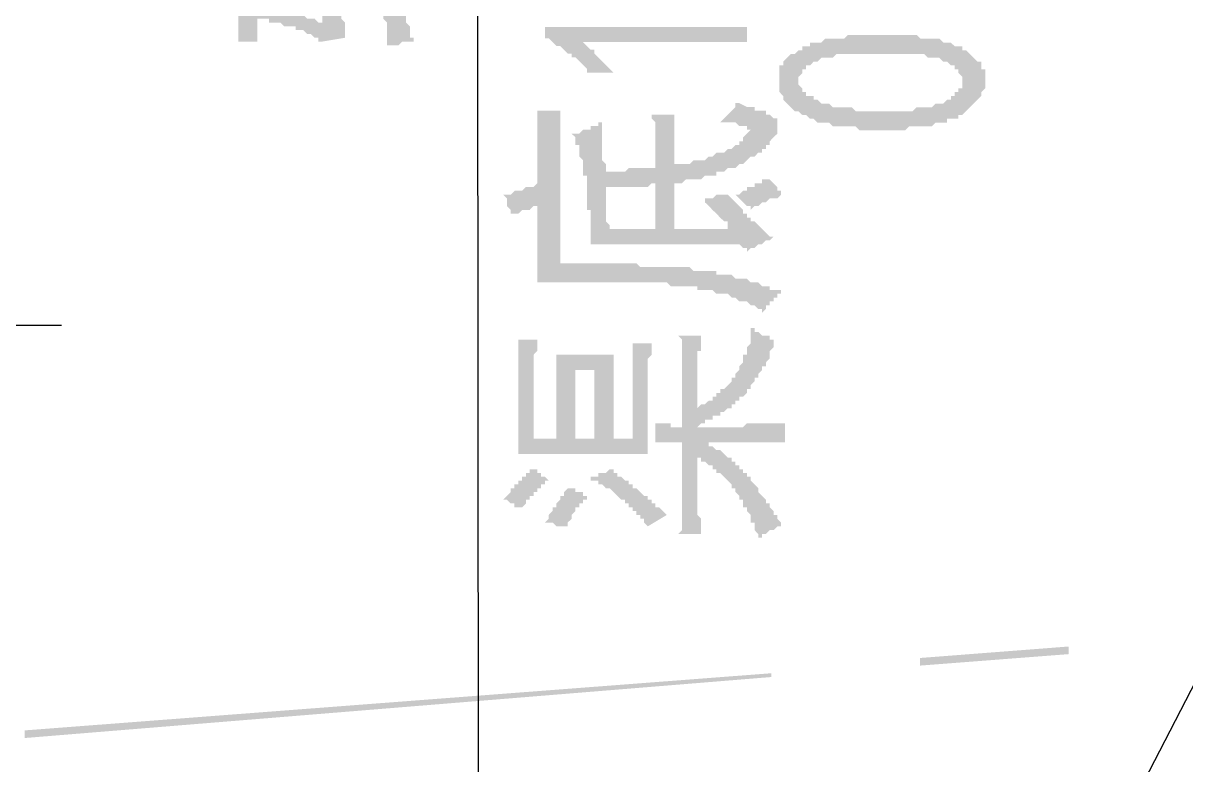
# Model space of a CAD drawing. Header units: millimetres. Extents: x 6156 to 7119, y 3162 to 3647.
# Drawn here: x 6923.18 to 6942.56, y 3583.95 to 3596.3 of the extents above; entities that cross this region are included whole.
import ezdxf

# ---------------------------------------------------------------- set-up
doc = ezdxf.new("R2010")
doc.units = ezdxf.units.MM
doc.layers.add('图层1', color=7, linetype='Continuous')

msp = doc.modelspace()

# ---------------------------------------------------------------- hatches: boundary and pattern name
at = {"layer": '图层1', "transparency": 33554559}
h = msp.add_hatch(color=256, dxfattribs=at)
h.paths.add_polyline_path([(6930.642, 3598.721), (6930.578, 3598.721), (6930.578, 3598.721), (6930.578, 3598.658), (6930.515, 3598.658), (6930.515, 3598.594), (6930.451, 3598.594), (6930.451, 3598.531), (6930.388, 3598.531), (6930.388, 3598.467), (6930.324, 3598.467), (6930.324, 3598.467), (6930.261, 3598.404), (6930.261, 3598.404), (6930.197, 3598.34), (6930.197, 3598.34), (6930.134, 3598.277), (6930.134, 3598.213), (6930.07, 3598.213), (6930.07, 3598.15), (6930.07, 3598.15), (6930.007, 3598.15), (6930.007, 3598.086), (6930.007, 3598.086), (6929.943, 3598.023), (6929.943, 3598.023), (6929.88, 3597.959), (6929.88, 3597.896), (6929.816, 3597.896), (6929.816, 3597.832), (6929.816, 3597.832), (6929.753, 3597.769), (6929.753, 3597.769), (6929.753, 3597.705), (6929.689, 3597.705), (6929.689, 3597.642), (6929.689, 3597.642), (6929.689, 3597.642), (6929.626, 3597.578), (6929.626, 3597.642), (6929.562, 3597.642), (6929.562, 3597.642), (6929.499, 3597.705), (6929.435, 3597.705), (6929.435, 3597.705), (6929.372, 3597.769), (6929.372, 3597.769), (6929.372, 3597.769), (6929.372, 3597.832), (6929.435, 3597.832), (6929.435, 3597.832), (6929.435, 3597.896), (6929.499, 3597.896), (6929.499, 3597.959), (6929.499, 3597.959), (6929.562, 3598.023), (6929.562, 3598.086), (6929.626, 3598.086), (6929.626, 3598.15), (6929.689, 3598.15), (6929.689, 3598.213), (6929.689, 3598.213), (6929.689, 3598.277), (6929.626, 3598.277), (6929.562, 3598.34), (6929.562, 3598.34), (6929.499, 3598.34), (6929.435, 3598.404), (6929.435, 3598.404), (6929.372, 3598.467), (6929.372, 3598.467), (6929.308, 3598.467), (6929.245, 3598.531), (6929.245, 3598.531), (6929.181, 3598.531), (6929.181, 3598.594), (6929.118, 3598.594), (6929.055, 3598.658), (6929.055, 3598.658), (6928.991, 3598.658), (6928.991, 3598.721), (6928.928, 3598.721), (6928.864, 3598.721), (6928.864, 3598.785), (6928.864, 3598.785), (6928.864, 3597.705), (6928.039, 3597.896), (6928.039, 3597.832), (6928.039, 3597.769), (6928.039, 3597.769), (6928.039, 3597.705), (6928.039, 3597.705), (6928.039, 3597.642), (6928.039, 3597.578), (6928.039, 3597.578), (6928.039, 3597.515), (6928.039, 3597.515), (6928.039, 3597.451), (6928.039, 3597.451), (6927.658, 3597.451), (6927.721, 3597.451), (6927.721, 3597.515), (6927.721, 3597.515), (6927.721, 3597.578), (6927.721, 3597.642), (6927.721, 3597.642), (6927.721, 3597.705), (6927.721, 3597.705), (6927.721, 3597.769), (6927.721, 3597.769), (6927.721, 3597.959), (6927.086, 3598.086), (6927.086, 3597.896), (6927.086, 3597.896), (6927.086, 3597.832), (6927.086, 3597.769), (6927.086, 3597.769), (6927.086, 3597.705), (6927.086, 3597.642), (6927.086, 3597.642), (6927.086, 3597.578), (6927.086, 3597.578), (6927.086, 3597.515), (6927.15, 3597.515), (6926.769, 3597.515), (6926.769, 3597.578), (6926.769, 3597.642), (6926.769, 3597.642), (6926.769, 3597.705), (6926.769, 3597.705), (6926.769, 3597.769), (6926.832, 3597.832), (6926.832, 3597.832), (6926.832, 3597.896), (6926.832, 3597.896), (6926.832, 3598.086), (6926.769, 3598.086), (6926.705, 3598.086), (6926.642, 3598.086), (6926.578, 3598.086), (6926.515, 3598.15), (6926.451, 3598.15), (6926.451, 3598.15), (6926.388, 3598.15), (6926.324, 3598.15), (6926.261, 3598.15), (6926.197, 3598.15), (6926.197, 3598.15), (6926.134, 3598.15), (6926.07, 3598.15), (6926.07, 3598.15), (6926.007, 3598.15), (6926.134, 3598.531), (6926.134, 3598.467), (6926.197, 3598.467), (6926.261, 3598.467), (6926.324, 3598.467), (6926.324, 3598.404), (6926.388, 3598.404), (6926.388, 3598.404), (6926.451, 3598.404), (6926.515, 3598.404), (6926.515, 3598.404), (6926.578, 3598.404), (6926.642, 3598.404), (6926.705, 3598.404), (6926.769, 3598.34), (6926.769, 3598.34), (6926.832, 3598.34), (6926.832, 3598.912), (6926.832, 3598.912), (6926.832, 3598.975), (6926.832, 3598.975), (6926.769, 3599.039), (6926.769, 3599.102), (6926.769, 3599.102), (6926.769, 3599.166), (6926.769, 3599.166), (6926.769, 3599.229), (6926.769, 3599.229), (6927.15, 3599.229), (6927.086, 3599.229), (6927.086, 3599.166), (6927.086, 3599.102), (6927.086, 3599.102), (6927.086, 3599.039), (6927.086, 3598.975), (6927.086, 3598.975), (6927.086, 3598.912), (6927.086, 3598.912), (6927.086, 3598.848), (6927.086, 3598.848), (6927.086, 3598.34), (6927.721, 3598.213), (6927.721, 3598.848), (6927.721, 3598.848), (6927.721, 3598.912), (6927.721, 3598.912), (6927.721, 3598.975), (6927.721, 3599.039), (6927.721, 3599.039), (6927.721, 3599.102), (6927.721, 3599.102), (6927.721, 3599.166), (6927.721, 3599.229), (6927.721, 3599.229), (6927.721, 3599.293), (6927.721, 3599.293), (6927.658, 3599.356), (6927.658, 3599.356), (6928.039, 3599.356), (6928.039, 3599.356), (6928.039, 3599.293), (6928.039, 3599.229), (6928.039, 3599.229), (6928.039, 3599.166), (6928.039, 3599.166), (6928.039, 3599.102), (6928.039, 3599.039), (6928.039, 3599.039), (6928.039, 3598.975), (6928.039, 3598.975), (6928.039, 3598.912), (6928.039, 3598.848), (6928.039, 3598.848), (6928.039, 3598.785), (6928.039, 3598.15), (6928.547, 3598.086), (6928.547, 3599.166), (6928.864, 3599.166), (6928.928, 3599.166), (6928.928, 3599.102), (6928.928, 3599.102), (6928.991, 3599.102), (6928.991, 3599.039), (6929.055, 3599.039), (6929.118, 3598.975), (6929.118, 3598.975), (6929.181, 3598.912), (6929.181, 3598.912), (6929.245, 3598.912), (6929.245, 3598.848), (6929.308, 3598.848), (6929.308, 3598.848), (6929.372, 3598.785), (6929.372, 3598.785), (6929.435, 3598.785), (6929.435, 3598.721), (6929.499, 3598.721), (6929.499, 3598.721), (6929.562, 3598.658), (6929.626, 3598.658), (6929.626, 3598.594), (6929.689, 3598.594), (6929.753, 3598.594), (6929.816, 3598.531), (6929.816, 3598.531), (6929.88, 3598.467), (6929.88, 3598.467), (6929.943, 3598.531), (6929.943, 3598.531), (6930.007, 3598.594), (6930.007, 3598.594), (6930.07, 3598.658), (6930.07, 3598.658), (6930.134, 3598.721), (6930.134, 3598.721), (6930.197, 3598.785), (6930.197, 3598.785), (6930.197, 3598.848), (6930.261, 3598.848), (6930.261, 3598.848), (6930.324, 3598.912), (6930.324, 3598.912), (6930.642, 3598.721)], flags=0)
h.paths.add_polyline_path([(6929.055, 3597.007), (6929.055, 3597.07), (6929.055, 3597.07), (6929.055, 3597.134), (6929.055, 3597.134), (6929.055, 3597.197), (6929.055, 3597.197), (6929.055, 3597.261), (6929.055, 3597.324), (6928.991, 3597.324), (6928.991, 3597.388), (6928.991, 3597.451), (6928.991, 3597.451), (6929.308, 3597.451), (6929.372, 3597.388), (6929.372, 3597.388), (6929.372, 3597.324), (6929.372, 3597.324), (6929.372, 3597.261), (6929.372, 3597.261), (6929.372, 3597.197), (6929.372, 3597.134), (6929.372, 3597.134), (6929.435, 3597.07), (6929.435, 3597.007), (6929.435, 3597.007), (6929.499, 3597.007), (6929.562, 3597.007), (6929.626, 3597.007), (6929.689, 3597.007), (6929.753, 3597.007), (6929.816, 3597.007), (6929.88, 3597.007), (6929.943, 3597.007), (6929.943, 3597.007), (6930.007, 3597.007), (6930.07, 3597.007), (6930.134, 3597.007), (6930.197, 3597.007), (6930.197, 3597.007), (6930.261, 3597.007), (6930.324, 3597.007), (6930.324, 3597.007), (6930.388, 3597.007), (6930.451, 3597.007), (6930.451, 3597.007), (6930.515, 3597.007), (6930.515, 3597.007), (6930.578, 3597.007), (6930.578, 3596.753), (6930.515, 3596.753), (6930.451, 3596.753), (6930.388, 3596.753), (6930.324, 3596.753), (6930.261, 3596.753), (6930.197, 3596.753), (6930.197, 3596.753), (6930.134, 3596.753), (6930.07, 3596.753), (6930.007, 3596.753), (6929.943, 3596.753), (6929.943, 3596.753), (6929.88, 3596.753), (6929.816, 3596.753), (6929.753, 3596.753), (6929.753, 3596.753), (6929.689, 3596.753), (6929.626, 3596.753), (6929.562, 3596.753), (6929.562, 3596.753), (6929.499, 3596.753), (6929.499, 3596.753), (6929.499, 3596.689), (6929.499, 3596.626), (6929.562, 3596.562), (6929.562, 3596.499), (6929.562, 3596.499), (6929.562, 3596.435), (6929.562, 3596.372), (6929.562, 3596.372), (6929.562, 3596.308), (6929.626, 3596.245), (6929.626, 3596.245), (6929.626, 3596.181), (6929.626, 3596.181), (6929.626, 3596.118), (6929.626, 3596.118), (6929.626, 3596.054), (6929.626, 3596.054), (6929.689, 3596.054), (6929.689, 3595.991), (6929.689, 3595.991), (6929.689, 3595.991), (6929.626, 3595.991), (6929.562, 3595.991), (6929.499, 3595.991), (6929.499, 3595.991), (6929.435, 3595.927), (6929.372, 3595.927), (6929.308, 3595.927), (6929.308, 3595.927), (6929.245, 3595.927), (6929.245, 3595.927), (6929.245, 3595.991), (6929.245, 3595.991), (6929.245, 3596.054), (6929.245, 3596.054), (6929.245, 3596.054), (6929.245, 3596.118), (6929.245, 3596.118), (6929.245, 3596.181), (6929.245, 3596.181), (6929.245, 3596.245), (6929.245, 3596.308), (6929.245, 3596.308), (6929.181, 3596.372), (6929.181, 3596.435), (6929.181, 3596.435), (6929.181, 3596.499), (6929.181, 3596.562), (6929.181, 3596.626), (6929.181, 3596.626), (6929.181, 3596.689), (6929.181, 3596.753), (6928.483, 3596.753), (6928.483, 3596.689), (6928.483, 3596.626), (6928.483, 3596.626), (6928.483, 3596.562), (6928.483, 3596.499), (6928.483, 3596.435), (6928.483, 3596.435), (6928.483, 3596.372), (6928.483, 3596.372), (6928.547, 3596.308), (6928.547, 3596.245), (6928.547, 3596.245), (6928.547, 3596.181), (6928.547, 3596.181), (6928.547, 3596.118), (6928.547, 3596.118), (6928.547, 3596.118), (6928.547, 3596.054), (6928.547, 3596.054), (6928.166, 3595.991), (6928.166, 3595.991), (6928.102, 3595.991), (6928.102, 3596.054), (6928.039, 3596.054), (6928.039, 3596.054), (6927.975, 3596.118), (6927.975, 3596.118), (6927.912, 3596.118), (6927.848, 3596.181), (6927.785, 3596.181), (6927.721, 3596.181), (6927.721, 3596.245), (6927.658, 3596.245), (6927.658, 3596.245), (6927.594, 3596.245), (6927.531, 3596.245), (6927.467, 3596.308), (6927.467, 3596.308), (6927.404, 3596.308), (6927.34, 3596.308), (6927.277, 3596.308), (6927.277, 3596.372), (6927.213, 3596.372), (6927.15, 3596.372), (6927.086, 3596.372), (6927.086, 3596.372), (6927.086, 3596.372), (6927.086, 3596.308), (6927.086, 3596.308), (6927.086, 3596.245), (6927.086, 3596.245), (6927.086, 3596.181), (6927.086, 3596.181), (6927.086, 3596.118), (6927.086, 3596.054), (6927.086, 3596.054), (6927.086, 3595.991), (6926.769, 3595.991), (6926.769, 3595.991), (6926.769, 3596.054), (6926.769, 3596.118), (6926.769, 3596.118), (6926.769, 3596.181), (6926.769, 3596.181), (6926.769, 3596.245), (6926.769, 3596.308), (6926.769, 3596.308), (6926.769, 3596.372), (6926.769, 3596.372), (6926.769, 3596.435), (6926.769, 3596.435), (6926.705, 3596.435), (6926.642, 3596.499), (6926.578, 3596.499), (6926.578, 3596.499), (6926.515, 3596.499), (6926.451, 3596.499), (6926.388, 3596.499), (6926.324, 3596.562), (6926.324, 3596.562), (6926.261, 3596.562), (6926.197, 3596.562), (6926.134, 3596.562), (6926.134, 3596.562), (6926.07, 3596.562), (6926.007, 3596.562), (6926.07, 3596.626), (6926.07, 3596.689), (6926.07, 3596.753), (6926.134, 3596.753), (6926.134, 3596.816), (6926.134, 3596.816), (6926.134, 3596.88), (6926.134, 3596.88), (6926.197, 3596.943), (6926.197, 3596.943), (6926.197, 3596.88), (6926.261, 3596.88), (6926.261, 3596.88), (6926.324, 3596.88), (6926.324, 3596.88), (6926.388, 3596.816), (6926.451, 3596.816), (6926.515, 3596.816), (6926.515, 3596.753), (6926.578, 3596.753), (6926.642, 3596.753), (6926.705, 3596.753), (6926.769, 3596.689), (6926.769, 3597.324), (6927.086, 3597.324), (6927.086, 3597.324), (6927.086, 3597.261), (6927.086, 3597.197), (6927.086, 3597.197), (6927.086, 3597.134), (6927.086, 3597.134), (6927.086, 3597.07), (6927.086, 3597.007), (6927.086, 3597.007), (6927.086, 3596.943), (6927.086, 3596.943), (6927.086, 3596.626), (6927.086, 3596.626), (6927.15, 3596.626), (6927.15, 3596.626), (6927.213, 3596.626), (6927.213, 3596.626), (6927.277, 3596.626), (6927.277, 3596.626), (6927.34, 3596.562), (6927.404, 3596.562), (6927.404, 3596.562), (6927.467, 3596.562), (6927.531, 3596.562), (6927.531, 3596.499), (6927.594, 3596.499), (6927.658, 3596.499), (6927.721, 3596.499), (6927.785, 3596.435), (6927.848, 3596.435), (6927.848, 3596.435), (6927.912, 3596.372), (6927.975, 3596.372), (6928.039, 3596.372), (6928.102, 3596.308), (6928.166, 3596.308), (6928.166, 3596.753), (6928.102, 3596.753), (6928.039, 3596.753), (6927.975, 3596.753), (6927.975, 3596.753), (6927.912, 3596.753), (6927.848, 3596.753), (6927.785, 3596.753), (6927.721, 3596.753), (6927.721, 3596.753), (6927.658, 3596.753), (6927.594, 3596.753), (6927.531, 3596.753), (6927.531, 3596.753), (6927.467, 3596.753), (6927.467, 3596.753), (6927.467, 3597.007), (6927.531, 3597.007), (6927.531, 3597.007), (6927.594, 3597.007), (6927.594, 3597.007), (6927.658, 3597.007), (6927.721, 3597.007), (6927.785, 3597.007), (6927.785, 3597.007), (6927.848, 3597.007), (6927.912, 3597.007), (6927.975, 3597.007), (6928.039, 3597.007), (6928.102, 3597.007), (6928.166, 3597.007), (6928.166, 3597.007), (6928.166, 3597.07), (6928.166, 3597.07), (6928.166, 3597.134), (6928.166, 3597.134), (6928.166, 3597.197), (6928.166, 3597.261), (6928.166, 3597.261), (6928.166, 3597.324), (6928.166, 3597.324), (6928.166, 3597.388), (6928.483, 3597.388), (6928.483, 3597.324), (6928.483, 3597.324), (6928.483, 3597.261), (6928.483, 3597.261), (6928.483, 3597.197), (6928.483, 3597.134), (6928.483, 3597.134), (6928.483, 3597.07), (6928.483, 3597.07), (6928.483, 3597.007)], flags=0)
msp.add_hatch(color=256, dxfattribs=at).paths.add_polyline_path([(6932.512, 3595.981), (6932.576, 3595.918), (6932.576, 3595.918), (6932.639, 3595.854), (6932.639, 3595.854), (6932.703, 3595.854), (6932.703, 3595.791), (6932.703, 3595.791), (6932.766, 3595.727), (6932.766, 3595.727), (6932.83, 3595.664), (6932.83, 3595.664), (6932.893, 3595.6), (6932.893, 3595.6), (6932.957, 3595.537), (6932.957, 3595.537), (6933.02, 3595.473), (6933.02, 3595.473), (6932.639, 3595.473), (6932.576, 3595.473), (6932.576, 3595.537), (6932.576, 3595.537), (6932.512, 3595.6), (6932.512, 3595.6), (6932.449, 3595.664), (6932.449, 3595.664), (6932.385, 3595.727), (6932.322, 3595.727), (6932.322, 3595.791), (6932.258, 3595.791), (6932.258, 3595.791), (6932.195, 3595.854), (6932.195, 3595.854), (6932.131, 3595.918), (6932.131, 3595.918), (6932.068, 3595.918), (6932.004, 3595.981), (6932.004, 3595.981), (6931.941, 3596.045), (6931.941, 3596.045), (6931.877, 3596.045), (6931.877, 3596.045), (6931.877, 3596.235), (6935.243, 3596.235), (6935.243, 3595.981)])
h = msp.add_hatch(color=256, dxfattribs=at)
h.paths.add_polyline_path([(6937.246, 3594.514), (6937.246, 3594.514), (6937.183, 3594.514), (6937.119, 3594.514), (6937.056, 3594.577), (6936.992, 3594.577), (6936.929, 3594.577), (6936.865, 3594.577), (6936.865, 3594.577), (6936.802, 3594.577), (6936.738, 3594.577), (6936.675, 3594.577), (6936.675, 3594.577), (6936.611, 3594.641), (6936.548, 3594.641), (6936.548, 3594.641), (6936.484, 3594.641), (6936.421, 3594.641), (6936.421, 3594.641), (6936.357, 3594.704), (6936.294, 3594.704), (6936.294, 3594.704), (6936.23, 3594.768), (6936.167, 3594.768), (6936.167, 3594.768), (6936.103, 3594.831), (6936.04, 3594.831), (6936.04, 3594.831), (6935.976, 3594.895), (6935.976, 3594.895), (6935.976, 3594.895), (6935.913, 3594.958), (6935.913, 3594.958), (6935.849, 3595.022), (6935.849, 3595.022), (6935.849, 3595.085), (6935.849, 3595.085), (6935.786, 3595.149), (6935.786, 3595.149), (6935.786, 3595.212), (6935.786, 3595.276), (6935.786, 3595.276), (6935.786, 3595.339), (6935.786, 3595.339), (6935.786, 3595.403), (6935.786, 3595.403), (6935.786, 3595.466), (6935.786, 3595.53), (6935.786, 3595.53), (6935.786, 3595.593), (6935.849, 3595.593), (6935.849, 3595.657), (6935.849, 3595.657), (6935.913, 3595.72), (6935.913, 3595.72), (6935.976, 3595.784), (6935.976, 3595.784), (6936.04, 3595.784), (6936.103, 3595.847), (6936.103, 3595.847), (6936.167, 3595.847), (6936.167, 3595.911), (6936.23, 3595.911), (6936.294, 3595.911), (6936.294, 3595.974), (6936.357, 3595.974), (6936.421, 3595.974), (6936.421, 3595.974), (6936.484, 3595.974), (6936.548, 3596.038), (6936.611, 3596.038), (6936.675, 3596.038), (6936.675, 3596.038), (6936.738, 3596.038), (6936.738, 3596.038), (6936.802, 3596.038), (6936.865, 3596.038), (6936.929, 3596.101), (6936.929, 3596.101), (6936.992, 3596.101), (6937.056, 3596.101), (6937.056, 3596.101), (6937.119, 3596.101), (6937.183, 3596.101), (6937.246, 3596.101), (6937.31, 3596.101), (6937.31, 3596.101), (6937.373, 3596.101), (6937.437, 3596.101), (6937.5, 3596.101), (6937.564, 3596.101), (6937.627, 3596.101), (6937.627, 3596.101), (6937.691, 3596.101), (6937.754, 3596.101), (6937.818, 3596.101), (6937.881, 3596.101), (6937.945, 3596.101), (6938.008, 3596.101), (6938.008, 3596.101), (6938.072, 3596.101), (6938.135, 3596.038), (6938.199, 3596.038), (6938.262, 3596.038), (6938.262, 3596.038), (6938.326, 3596.038), (6938.389, 3596.038), (6938.453, 3596.038), (6938.453, 3596.038), (6938.516, 3595.974), (6938.58, 3595.974), (6938.58, 3595.974), (6938.643, 3595.974), (6938.643, 3595.974), (6938.707, 3595.911), (6938.77, 3595.911), (6938.834, 3595.911), (6938.834, 3595.847), (6938.897, 3595.847), (6938.897, 3595.847), (6938.961, 3595.784), (6938.961, 3595.784), (6939.024, 3595.72), (6939.024, 3595.72), (6939.088, 3595.657), (6939.088, 3595.657), (6939.151, 3595.657), (6939.151, 3595.593), (6939.151, 3595.593), (6939.151, 3595.53), (6939.215, 3595.53), (6939.215, 3595.466), (6939.215, 3595.403), (6939.215, 3595.403), (6939.215, 3595.339), (6939.215, 3595.339), (6939.215, 3595.276), (6939.215, 3595.276), (6939.215, 3595.212), (6939.215, 3595.212), (6939.151, 3595.149), (6939.151, 3595.085), (6939.151, 3595.085), (6939.151, 3595.085), (6939.088, 3595.022), (6939.088, 3595.022), (6939.024, 3594.958), (6939.024, 3594.958), (6938.961, 3594.895), (6938.961, 3594.895), (6938.897, 3594.831), (6938.897, 3594.831), (6938.834, 3594.768), (6938.834, 3594.768), (6938.77, 3594.768), (6938.77, 3594.704), (6938.707, 3594.704), (6938.707, 3594.704), (6938.643, 3594.704), (6938.58, 3594.704), (6938.58, 3594.641), (6938.516, 3594.641), (6938.453, 3594.641), (6938.389, 3594.641), (6938.389, 3594.641), (6938.326, 3594.577), (6938.262, 3594.577), (6938.199, 3594.577), (6938.199, 3594.577), (6938.135, 3594.577), (6938.072, 3594.577), (6938.072, 3594.577), (6938.008, 3594.577), (6938.008, 3594.577), (6937.945, 3594.577), (6937.881, 3594.514), (6937.881, 3594.514), (6937.818, 3594.514), (6937.754, 3594.514), (6937.691, 3594.514), (6937.627, 3594.514), (6937.627, 3594.514), (6937.564, 3594.514), (6937.5, 3594.514), (6937.437, 3594.514), (6937.373, 3594.514), (6937.31, 3594.514), (6937.246, 3594.514)], flags=0)
h.paths.add_polyline_path([(6937.183, 3594.831), (6937.183, 3594.831), (6937.246, 3594.831), (6937.31, 3594.831), (6937.373, 3594.831), (6937.437, 3594.831), (6937.5, 3594.831), (6937.564, 3594.831), (6937.564, 3594.831), (6937.627, 3594.831), (6937.691, 3594.831), (6937.754, 3594.831), (6937.818, 3594.831), (6937.818, 3594.831), (6937.881, 3594.831), (6937.945, 3594.831), (6937.945, 3594.831), (6938.008, 3594.831), (6938.072, 3594.895), (6938.135, 3594.895), (6938.135, 3594.895), (6938.199, 3594.895), (6938.262, 3594.895), (6938.262, 3594.895), (6938.326, 3594.895), (6938.389, 3594.958), (6938.453, 3594.958), (6938.453, 3594.958), (6938.516, 3594.958), (6938.58, 3595.022), (6938.58, 3595.022), (6938.643, 3595.022), (6938.643, 3595.085), (6938.707, 3595.085), (6938.707, 3595.085), (6938.707, 3595.149), (6938.77, 3595.149), (6938.77, 3595.212), (6938.834, 3595.212), (6938.834, 3595.276), (6938.834, 3595.276), (6938.834, 3595.339), (6938.834, 3595.339), (6938.834, 3595.403), (6938.834, 3595.403), (6938.77, 3595.466), (6938.77, 3595.466), (6938.77, 3595.466), (6938.77, 3595.53), (6938.707, 3595.53), (6938.707, 3595.593), (6938.643, 3595.593), (6938.643, 3595.593), (6938.58, 3595.657), (6938.58, 3595.657), (6938.516, 3595.657), (6938.453, 3595.72), (6938.389, 3595.72), (6938.326, 3595.72), (6938.326, 3595.72), (6938.262, 3595.72), (6938.199, 3595.784), (6938.199, 3595.784), (6938.135, 3595.784), (6938.072, 3595.784), (6938.008, 3595.784), (6938.008, 3595.784), (6937.945, 3595.784), (6937.881, 3595.784), (6937.818, 3595.784), (6937.754, 3595.784), (6937.691, 3595.784), (6937.691, 3595.784), (6937.627, 3595.784), (6937.564, 3595.784), (6937.564, 3595.784), (6937.5, 3595.784), (6937.437, 3595.784), (6937.373, 3595.784), (6937.31, 3595.784), (6937.31, 3595.784), (6937.246, 3595.784), (6937.183, 3595.784), (6937.119, 3595.784), (6937.119, 3595.784), (6937.056, 3595.784), (6936.992, 3595.784), (6936.992, 3595.784), (6936.929, 3595.784), (6936.865, 3595.784), (6936.802, 3595.784), (6936.738, 3595.784), (6936.738, 3595.784), (6936.675, 3595.72), (6936.611, 3595.72), (6936.548, 3595.72), (6936.548, 3595.72), (6936.484, 3595.72), (6936.421, 3595.657), (6936.421, 3595.657), (6936.421, 3595.657), (6936.357, 3595.657), (6936.294, 3595.593), (6936.23, 3595.593), (6936.23, 3595.53), (6936.167, 3595.53), (6936.167, 3595.53), (6936.167, 3595.466), (6936.167, 3595.466), (6936.103, 3595.403), (6936.103, 3595.403), (6936.103, 3595.339), (6936.103, 3595.339), (6936.103, 3595.276), (6936.103, 3595.276), (6936.167, 3595.212), (6936.167, 3595.212), (6936.167, 3595.149), (6936.23, 3595.149), (6936.23, 3595.085), (6936.294, 3595.085), (6936.357, 3595.085), (6936.357, 3595.022), (6936.421, 3595.022), (6936.421, 3595.022), (6936.484, 3594.958), (6936.484, 3594.958), (6936.548, 3594.958), (6936.611, 3594.958), (6936.611, 3594.958), (6936.675, 3594.895), (6936.738, 3594.895), (6936.802, 3594.895), (6936.802, 3594.895), (6936.865, 3594.895), (6936.929, 3594.895), (6936.992, 3594.895), (6937.056, 3594.831), (6937.119, 3594.831), (6937.183, 3594.831)], flags=0)
h = msp.add_hatch(color=256, dxfattribs=at)
h.paths.add_polyline_path([(6934.481, 3593.378), (6934.544, 3593.378), (6934.608, 3593.378), (6934.671, 3593.378), (6934.735, 3593.441), (6934.735, 3593.441), (6934.798, 3593.441), (6934.862, 3593.441), (6934.862, 3593.441), (6934.925, 3593.441), (6934.925, 3593.441), (6934.989, 3593.378), (6934.989, 3593.378), (6935.052, 3593.314), (6935.052, 3593.314), (6935.116, 3593.251), (6935.116, 3593.251), (6935.179, 3593.187), (6935.179, 3593.187), (6935.179, 3593.124), (6935.243, 3593.124), (6935.243, 3593.06), (6935.306, 3593.06), (6935.306, 3592.997), (6935.306, 3592.997), (6935.37, 3592.997), (6935.433, 3592.933), (6935.433, 3592.933), (6935.497, 3592.87), (6935.497, 3592.87), (6935.56, 3592.806), (6935.56, 3592.806), (6935.624, 3592.743), (6935.624, 3592.743), (6935.624, 3592.743), (6935.687, 3592.743), (6935.624, 3592.679), (6935.56, 3592.679), (6935.497, 3592.616), (6935.433, 3592.616), (6935.433, 3592.616), (6935.37, 3592.552), (6935.306, 3592.552), (6935.306, 3592.552), (6935.306, 3592.552), (6935.243, 3592.489), (6935.243, 3592.552), (6935.179, 3592.552), (6935.179, 3592.552), (6935.116, 3592.616), (6935.052, 3592.616), (6935.052, 3592.616), (6934.989, 3592.616), (6934.925, 3592.616), (6934.862, 3592.616), (6934.862, 3592.616), (6933.401, 3592.616), (6933.338, 3592.616), (6933.274, 3592.616), (6933.274, 3592.616), (6933.211, 3592.616), (6933.148, 3592.616), (6933.084, 3592.616), (6933.021, 3592.616), (6933.021, 3592.616), (6932.957, 3592.616), (6932.894, 3592.616), (6932.83, 3592.616), (6932.83, 3592.616), (6932.767, 3592.616), (6932.703, 3592.616), (6932.64, 3592.616), (6932.64, 3592.616), (6932.64, 3592.616), (6932.64, 3592.679), (6932.64, 3592.679), (6932.64, 3592.743), (6932.64, 3592.743), (6932.64, 3592.806), (6932.64, 3592.87), (6932.64, 3592.87), (6932.64, 3592.933), (6932.64, 3592.933), (6932.64, 3592.997), (6932.64, 3592.997), (6932.64, 3593.06), (6932.64, 3593.124), (6932.64, 3593.124), (6932.64, 3593.187), (6932.576, 3593.187), (6932.576, 3593.251), (6932.576, 3593.314), (6932.576, 3593.314), (6932.576, 3593.378), (6932.576, 3593.441), (6932.576, 3593.441), (6932.576, 3593.505), (6932.576, 3593.505), (6932.576, 3593.568), (6932.576, 3593.632), (6932.576, 3593.632), (6932.576, 3593.695), (6932.576, 3593.759), (6932.513, 3593.759), (6932.513, 3593.822), (6932.513, 3593.822), (6932.513, 3593.886), (6932.513, 3593.949), (6932.513, 3593.949), (6932.513, 3594.013), (6932.513, 3594.013), (6932.449, 3594.076), (6932.449, 3594.14), (6932.449, 3594.14), (6932.449, 3594.203), (6932.449, 3594.203), (6932.449, 3594.267), (6932.386, 3594.267), (6932.386, 3594.33), (6932.386, 3594.33), (6932.386, 3594.394), (6932.386, 3594.394), (6932.322, 3594.457), (6932.322, 3594.457), (6932.386, 3594.457), (6932.449, 3594.457), (6932.513, 3594.521), (6932.513, 3594.521), (6932.576, 3594.521), (6932.64, 3594.521), (6932.64, 3594.584), (6932.703, 3594.584), (6932.767, 3594.584), (6932.767, 3594.648), (6932.83, 3594.648), (6932.83, 3594.648), (6932.83, 3594.584), (6932.83, 3594.584), (6932.83, 3594.584), (6932.83, 3594.521), (6932.83, 3594.521), (6932.83, 3594.457), (6932.83, 3594.457), (6932.83, 3594.394), (6932.83, 3594.394), (6932.83, 3594.33), (6932.83, 3594.33), (6932.83, 3594.267), (6932.83, 3594.203), (6932.83, 3594.203), (6932.83, 3594.14), (6932.83, 3594.076), (6932.83, 3594.013), (6932.83, 3594.013), (6932.894, 3593.949), (6932.894, 3593.886), (6932.894, 3593.822), (6932.957, 3593.822), (6932.957, 3593.822), (6933.021, 3593.822), (6933.084, 3593.822), (6933.148, 3593.822), (6933.211, 3593.822), (6933.211, 3593.822), (6933.274, 3593.886), (6933.338, 3593.886), (6933.401, 3593.886), (6933.465, 3593.886), (6933.465, 3593.886), (6933.528, 3593.886), (6933.592, 3593.886), (6933.655, 3593.886), (6933.655, 3593.886), (6933.719, 3593.886), (6933.719, 3594.33), (6933.719, 3594.33), (6933.719, 3594.394), (6933.719, 3594.394), (6933.719, 3594.457), (6933.719, 3594.521), (6933.719, 3594.521), (6933.719, 3594.584), (6933.719, 3594.584), (6933.719, 3594.648), (6933.655, 3594.711), (6933.655, 3594.711), (6933.655, 3594.775), (6933.655, 3594.775), (6933.655, 3594.775), (6934.036, 3594.775), (6934.036, 3594.775), (6934.036, 3594.711), (6934.036, 3594.711), (6934.036, 3594.648), (6934.036, 3594.648), (6934.036, 3594.584), (6934.036, 3594.521), (6934.036, 3594.521), (6934.036, 3594.457), (6934.036, 3594.457), (6934.036, 3594.394), (6934.036, 3594.33), (6934.036, 3594.33), (6934.036, 3593.949), (6934.1, 3593.949), (6934.163, 3593.949), (6934.227, 3593.949), (6934.227, 3593.949), (6934.29, 3593.949), (6934.354, 3594.013), (6934.417, 3594.013), (6934.417, 3594.013), (6934.481, 3594.013), (6934.544, 3594.013), (6934.608, 3594.076), (6934.608, 3594.076), (6934.671, 3594.076), (6934.671, 3594.076), (6934.735, 3594.14), (6934.798, 3594.14), (6934.862, 3594.14), (6934.862, 3594.14), (6934.925, 3594.203), (6934.989, 3594.203), (6934.989, 3594.203), (6935.052, 3594.267), (6935.116, 3594.267), (6935.116, 3594.33), (6935.179, 3594.33), (6935.179, 3594.33), (6935.179, 3594.394), (6935.179, 3594.394), (6935.243, 3594.457), (6935.243, 3594.457), (6935.306, 3594.521), (6935.306, 3594.521), (6935.243, 3594.521), (6935.243, 3594.584), (6935.179, 3594.584), (6935.179, 3594.584), (6935.116, 3594.584), (6935.116, 3594.584), (6935.052, 3594.648), (6934.989, 3594.648), (6934.925, 3594.648), (6934.862, 3594.648), (6934.798, 3594.648), (6934.798, 3594.648), (6934.862, 3594.711), (6934.862, 3594.711), (6934.925, 3594.775), (6934.925, 3594.775), (6934.989, 3594.838), (6934.989, 3594.838), (6935.052, 3594.902), (6935.052, 3594.902), (6935.052, 3594.965), (6935.052, 3594.965), (6935.116, 3594.965), (6935.243, 3594.902), (6935.306, 3594.902), (6935.37, 3594.902), (6935.37, 3594.838), (6935.433, 3594.838), (6935.497, 3594.838), (6935.56, 3594.838), (6935.56, 3594.775), (6935.624, 3594.775), (6935.624, 3594.775), (6935.687, 3594.711), (6935.687, 3594.711), (6935.687, 3594.711), (6935.751, 3594.711), (6935.751, 3594.648), (6935.751, 3594.648), (6935.751, 3594.648), (6935.751, 3594.584), (6935.751, 3594.584), (6935.751, 3594.521), (6935.751, 3594.521), (6935.751, 3594.457), (6935.751, 3594.457), (6935.687, 3594.394), (6935.687, 3594.394), (6935.624, 3594.33), (6935.624, 3594.33), (6935.624, 3594.267), (6935.56, 3594.267), (6935.56, 3594.203), (6935.497, 3594.203), (6935.497, 3594.14), (6935.433, 3594.14), (6935.433, 3594.14), (6935.37, 3594.076), (6935.37, 3594.076), (6935.306, 3594.076), (6935.243, 3594.013), (6935.243, 3594.013), (6935.179, 3593.949), (6935.116, 3593.949), (6935.116, 3593.949), (6935.052, 3593.886), (6934.989, 3593.886), (6934.989, 3593.886), (6934.925, 3593.886), (6934.862, 3593.822), (6934.862, 3593.822), (6934.798, 3593.822), (6934.735, 3593.822), (6934.735, 3593.759), (6934.671, 3593.759), (6934.608, 3593.759), (6934.544, 3593.759), (6934.544, 3593.759), (6934.481, 3593.695), (6934.417, 3593.695), (6934.417, 3593.695), (6934.354, 3593.695), (6934.29, 3593.695), (6934.227, 3593.695), (6934.163, 3593.632), (6934.163, 3593.632), (6934.1, 3593.632), (6934.036, 3593.632), (6934.036, 3593.632), (6934.036, 3592.87), (6934.925, 3592.87), (6934.925, 3592.933), (6934.925, 3592.933), (6934.925, 3592.997), (6934.862, 3592.997), (6934.862, 3592.997), (6934.798, 3593.06), (6934.798, 3593.06), (6934.735, 3593.124), (6934.735, 3593.124), (6934.671, 3593.187), (6934.671, 3593.187), (6934.608, 3593.251), (6934.608, 3593.251), (6934.544, 3593.314), (6934.544, 3593.378), (6934.481, 3593.378)], flags=0)
h.paths.add_polyline_path([(6932.132, 3592.298), (6932.195, 3592.298), (6932.259, 3592.298), (6932.322, 3592.298), (6932.386, 3592.298), (6932.449, 3592.298), (6932.513, 3592.298), (6932.576, 3592.298), (6932.64, 3592.298), (6932.703, 3592.298), (6932.767, 3592.298), (6932.83, 3592.298), (6932.894, 3592.298), (6932.957, 3592.298), (6932.957, 3592.298), (6933.021, 3592.298), (6933.084, 3592.298), (6933.148, 3592.298), (6933.211, 3592.298), (6933.211, 3592.298), (6933.274, 3592.298), (6933.338, 3592.298), (6933.401, 3592.298), (6933.401, 3592.298), (6933.465, 3592.235), (6933.528, 3592.235), (6933.528, 3592.235), (6933.592, 3592.235), (6933.592, 3592.235), (6933.655, 3592.235), (6933.655, 3592.235), (6933.719, 3592.235), (6933.782, 3592.235), (6933.782, 3592.235), (6933.782, 3592.235), (6933.846, 3592.235), (6933.846, 3592.235), (6933.909, 3592.235), (6933.973, 3592.235), (6934.036, 3592.235), (6934.036, 3592.235), (6934.1, 3592.235), (6934.163, 3592.235), (6934.227, 3592.235), (6934.29, 3592.235), (6934.29, 3592.235), (6934.354, 3592.171), (6934.417, 3592.171), (6934.481, 3592.171), (6934.481, 3592.171), (6934.544, 3592.171), (6934.608, 3592.171), (6934.671, 3592.171), (6934.735, 3592.171), (6934.735, 3592.108), (6934.798, 3592.108), (6934.798, 3592.108), (6934.862, 3592.108), (6934.925, 3592.108), (6934.989, 3592.108), (6934.989, 3592.108), (6935.052, 3592.044), (6935.116, 3592.044), (6935.116, 3592.044), (6935.179, 3592.044), (6935.243, 3592.044), (6935.306, 3591.981), (6935.306, 3591.981), (6935.37, 3591.981), (6935.433, 3591.981), (6935.497, 3591.917), (6935.497, 3591.917), (6935.56, 3591.917), (6935.624, 3591.917), (6935.624, 3591.854), (6935.687, 3591.854), (6935.751, 3591.854), (6935.814, 3591.854), (6935.814, 3591.79), (6935.814, 3591.79), (6935.751, 3591.79), (6935.751, 3591.727), (6935.687, 3591.727), (6935.687, 3591.663), (6935.624, 3591.663), (6935.624, 3591.6), (6935.56, 3591.6), (6935.56, 3591.536), (6935.56, 3591.536), (6935.497, 3591.473), (6935.497, 3591.536), (6935.433, 3591.536), (6935.433, 3591.536), (6935.37, 3591.6), (6935.306, 3591.6), (6935.306, 3591.6), (6935.243, 3591.663), (6935.179, 3591.663), (6935.179, 3591.663), (6935.116, 3591.663), (6935.052, 3591.727), (6934.989, 3591.727), (6934.989, 3591.727), (6934.925, 3591.79), (6934.862, 3591.79), (6934.862, 3591.79), (6934.798, 3591.79), (6934.735, 3591.79), (6934.671, 3591.854), (6934.671, 3591.854), (6934.608, 3591.854), (6934.544, 3591.854), (6934.544, 3591.854), (6934.481, 3591.854), (6934.417, 3591.854), (6934.417, 3591.917), (6934.354, 3591.917), (6934.29, 3591.917), (6934.29, 3591.917), (6934.227, 3591.917), (6934.163, 3591.917), (6934.1, 3591.917), (6934.1, 3591.917), (6934.036, 3591.917), (6933.973, 3591.917), (6933.909, 3591.981), (6933.846, 3591.981), (6933.846, 3591.981), (6933.782, 3591.981), (6933.719, 3591.981), (6933.655, 3591.981), (6933.592, 3591.981), (6933.528, 3591.981), (6933.465, 3591.981), (6933.401, 3591.981), (6933.401, 3591.981), (6933.338, 3591.981), (6933.274, 3591.981), (6933.211, 3591.981), (6933.211, 3591.981), (6933.148, 3591.981), (6933.084, 3591.981), (6933.021, 3591.981), (6933.021, 3591.981), (6932.957, 3591.981), (6932.894, 3591.981), (6932.83, 3591.981), (6932.767, 3591.981), (6932.767, 3591.981), (6932.703, 3591.981), (6932.64, 3591.981), (6932.576, 3591.981), (6932.576, 3591.981), (6932.513, 3591.981), (6932.449, 3591.981), (6932.386, 3591.981), (6932.322, 3591.981), (6932.322, 3591.981), (6932.259, 3591.981), (6932.195, 3591.981), (6932.132, 3591.981), (6932.068, 3591.981), (6932.068, 3591.981), (6932.005, 3591.981), (6931.941, 3591.981), (6931.878, 3591.981), (6931.814, 3591.981), (6931.751, 3591.981), (6931.751, 3591.981), (6931.751, 3593.251), (6931.751, 3593.251), (6931.687, 3593.251), (6931.624, 3593.187), (6931.624, 3593.187), (6931.56, 3593.187), (6931.497, 3593.187), (6931.433, 3593.124), (6931.433, 3593.124), (6931.37, 3593.124), (6931.306, 3593.124), (6931.306, 3593.124), (6931.306, 3593.187), (6931.306, 3593.187), (6931.243, 3593.251), (6931.243, 3593.251), (6931.243, 3593.314), (6931.243, 3593.378), (6931.243, 3593.378), (6931.179, 3593.441), (6931.179, 3593.441), (6931.243, 3593.441), (6931.306, 3593.441), (6931.37, 3593.505), (6931.37, 3593.505), (6931.433, 3593.505), (6931.497, 3593.505), (6931.497, 3593.505), (6931.56, 3593.568), (6931.624, 3593.568), (6931.687, 3593.568), (6931.687, 3593.568), (6931.751, 3593.632), (6931.751, 3593.632), (6931.751, 3594.203), (6931.751, 3594.267), (6931.751, 3594.267), (6931.751, 3594.33), (6931.751, 3594.33), (6931.751, 3594.394), (6931.751, 3594.457), (6931.751, 3594.457), (6931.751, 3594.521), (6931.751, 3594.521), (6931.751, 3594.584), (6931.751, 3594.648), (6931.751, 3594.648), (6931.751, 3594.711), (6931.751, 3594.711), (6931.751, 3594.775), (6931.751, 3594.775), (6931.751, 3594.838), (6931.751, 3594.838), (6932.132, 3594.838), (6932.132, 3594.838), (6932.132, 3594.775), (6932.132, 3594.775), (6932.132, 3594.711), (6932.132, 3594.711), (6932.132, 3594.648), (6932.132, 3594.584), (6932.132, 3594.584), (6932.132, 3594.521), (6932.132, 3594.521), (6932.132, 3594.457), (6932.132, 3594.394), (6932.132, 3594.394), (6932.132, 3594.33), (6932.132, 3594.33), (6932.132, 3594.267), (6932.132, 3594.203), (6932.132, 3594.203)], flags=0)
h.paths.add_polyline_path([(6933.719, 3593.632), (6933.655, 3593.632), (6933.592, 3593.568), (6933.592, 3593.568), (6933.528, 3593.568), (6933.465, 3593.568), (6933.465, 3593.568), (6933.401, 3593.568), (6933.338, 3593.568), (6933.274, 3593.568), (6933.274, 3593.568), (6933.211, 3593.568), (6933.148, 3593.568), (6933.084, 3593.568), (6933.021, 3593.568), (6932.957, 3593.568), (6932.894, 3593.568), (6932.894, 3593.568), (6932.894, 3593.505), (6932.894, 3593.505), (6932.894, 3593.505), (6932.894, 3593.441), (6932.894, 3593.441), (6932.894, 3593.378), (6932.894, 3593.378), (6932.894, 3593.314), (6932.894, 3593.314), (6932.894, 3593.251), (6932.894, 3593.187), (6932.894, 3593.187), (6932.894, 3593.124), (6932.894, 3593.06), (6932.894, 3592.997), (6932.894, 3592.997), (6932.957, 3592.933), (6932.957, 3592.87), (6933.719, 3592.87)], flags=0)
h.paths.add_polyline_path([(6935.052, 3593.441), (6935.116, 3593.441), (6935.179, 3593.505), (6935.179, 3593.505), (6935.243, 3593.505), (6935.243, 3593.568), (6935.306, 3593.568), (6935.37, 3593.568), (6935.37, 3593.632), (6935.433, 3593.632), (6935.497, 3593.632), (6935.497, 3593.695), (6935.56, 3593.695), (6935.624, 3593.695), (6935.624, 3593.695), (6935.687, 3593.632), (6935.687, 3593.632), (6935.751, 3593.568), (6935.751, 3593.568), (6935.751, 3593.505), (6935.814, 3593.505), (6935.814, 3593.441), (6935.814, 3593.441), (6935.814, 3593.441), (6935.751, 3593.378), (6935.687, 3593.378), (6935.687, 3593.378), (6935.624, 3593.378), (6935.56, 3593.314), (6935.56, 3593.314), (6935.497, 3593.314), (6935.433, 3593.251), (6935.433, 3593.251), (6935.37, 3593.251), (6935.306, 3593.187), (6935.306, 3593.187), (6935.306, 3593.251), (6935.243, 3593.251), (6935.243, 3593.251), (6935.179, 3593.314), (6935.179, 3593.314), (6935.116, 3593.378), (6935.116, 3593.378), (6935.052, 3593.441), (6935.052, 3593.441)], flags=0)
h = msp.add_hatch(color=256, dxfattribs=at)
h.paths.add_polyline_path([(6931.433, 3590.584), (6931.433, 3590.584), (6931.433, 3590.647), (6931.433, 3590.647), (6931.433, 3590.711), (6931.433, 3590.711), (6931.433, 3590.774), (6931.433, 3590.774), (6931.433, 3590.838), (6931.433, 3590.901), (6931.433, 3590.901), (6931.433, 3590.965), (6931.433, 3591.028), (6931.433, 3591.028), (6931.75, 3591.028), (6931.75, 3590.965), (6931.75, 3590.901), (6931.75, 3590.901), (6931.75, 3590.838), (6931.687, 3590.774), (6931.687, 3590.774), (6931.687, 3590.711), (6931.687, 3590.711), (6931.687, 3590.647), (6931.687, 3590.647), (6931.687, 3590.584), (6931.687, 3590.584), (6931.687, 3590.584), (6931.687, 3589.377), (6932.068, 3589.377), (6932.068, 3590.774), (6932.131, 3590.774), (6932.195, 3590.774), (6932.195, 3590.774), (6932.258, 3590.774), (6932.322, 3590.774), (6932.385, 3590.774), (6932.449, 3590.774), (6932.449, 3590.774), (6932.512, 3590.774), (6932.576, 3590.774), (6932.576, 3590.774), (6932.639, 3590.774), (6932.703, 3590.774), (6932.766, 3590.774), (6932.83, 3590.774), (6932.83, 3590.774), (6932.893, 3590.774), (6932.957, 3590.774), (6933.02, 3590.774), (6933.02, 3589.377), (6933.338, 3589.377), (6933.338, 3590.52), (6933.338, 3590.52), (6933.338, 3590.584), (6933.338, 3590.584), (6933.338, 3590.647), (6933.338, 3590.647), (6933.338, 3590.711), (6933.338, 3590.774), (6933.338, 3590.774), (6933.338, 3590.838), (6933.338, 3590.901), (6933.338, 3590.901), (6933.338, 3590.965), (6933.338, 3590.965), (6933.655, 3590.965), (6933.655, 3590.901), (6933.655, 3590.901), (6933.655, 3590.838), (6933.655, 3590.774), (6933.655, 3590.774), (6933.592, 3590.711), (6933.592, 3590.711), (6933.592, 3590.647), (6933.592, 3590.584), (6933.592, 3590.584), (6933.592, 3590.52), (6933.592, 3590.52), (6933.592, 3590.52), (6933.592, 3589.123), (6933.592, 3589.123), (6933.528, 3589.123), (6933.528, 3589.123), (6933.465, 3589.123), (6933.465, 3589.123), (6933.401, 3589.123), (6933.338, 3589.123), (6933.274, 3589.123), (6933.274, 3589.123), (6933.211, 3589.123), (6933.147, 3589.123), (6933.084, 3589.123), (6933.084, 3589.123), (6933.02, 3589.123), (6932.957, 3589.123), (6932.893, 3589.123), (6932.83, 3589.123), (6932.766, 3589.123), (6932.703, 3589.123), (6932.639, 3589.123), (6932.576, 3589.123), (6932.512, 3589.123), (6932.449, 3589.123), (6932.385, 3589.123), (6932.322, 3589.123), (6932.258, 3589.123), (6932.195, 3589.123), (6932.131, 3589.123), (6932.131, 3589.123), (6932.068, 3589.123), (6932.004, 3589.123), (6931.941, 3589.123), (6931.877, 3589.123), (6931.877, 3589.123), (6931.814, 3589.123), (6931.75, 3589.123), (6931.687, 3589.123), (6931.687, 3589.123), (6931.623, 3589.123), (6931.56, 3589.123), (6931.56, 3589.123), (6931.496, 3589.123), (6931.433, 3589.123), (6931.433, 3589.123), (6931.433, 3590.584)], flags=0)
h.paths.add_polyline_path([(6935.878, 3589.314), (6935.814, 3589.314), (6935.814, 3589.314), (6935.751, 3589.314), (6935.751, 3589.314), (6935.687, 3589.314), (6935.624, 3589.314), (6935.624, 3589.314), (6935.56, 3589.314), (6935.497, 3589.314), (6935.497, 3589.314), (6935.433, 3589.314), (6935.37, 3589.314), (6935.306, 3589.314), (6935.306, 3589.314), (6935.243, 3589.314), (6935.179, 3589.314), (6935.116, 3589.314), (6935.052, 3589.314), (6934.989, 3589.314), (6934.925, 3589.314), (6934.862, 3589.314), (6934.798, 3589.314), (6934.798, 3589.314), (6934.735, 3589.314), (6934.608, 3589.314), (6934.544, 3589.314), (6934.481, 3589.314), (6934.481, 3589.314), (6934.544, 3589.314), (6934.608, 3589.314), (6934.608, 3589.25), (6934.671, 3589.25), (6934.735, 3589.187), (6934.735, 3589.187), (6934.798, 3589.187), (6934.862, 3589.123), (6934.862, 3589.123), (6934.925, 3589.06), (6934.925, 3589.06), (6934.989, 3589.06), (6934.989, 3588.996), (6935.052, 3588.996), (6935.052, 3588.933), (6935.116, 3588.933), (6935.116, 3588.869), (6935.179, 3588.869), (6935.179, 3588.806), (6935.243, 3588.806), (6935.243, 3588.806), (6935.243, 3588.743), (6935.306, 3588.743), (6935.306, 3588.679), (6935.306, 3588.679), (6935.37, 3588.616), (6935.37, 3588.616), (6935.433, 3588.552), (6935.433, 3588.552), (6935.433, 3588.489), (6935.497, 3588.425), (6935.497, 3588.425), (6935.56, 3588.362), (6935.56, 3588.362), (6935.56, 3588.298), (6935.624, 3588.298), (6935.624, 3588.235), (6935.624, 3588.235), (6935.687, 3588.171), (6935.687, 3588.171), (6935.687, 3588.108), (6935.751, 3588.108), (6935.751, 3588.044), (6935.751, 3588.044), (6935.814, 3587.981), (6935.814, 3587.981), (6935.814, 3587.917), (6935.751, 3587.917), (6935.751, 3587.917), (6935.687, 3587.854), (6935.624, 3587.854), (6935.624, 3587.854), (6935.56, 3587.79), (6935.56, 3587.79), (6935.497, 3587.79), (6935.497, 3587.727), (6935.433, 3587.727), (6935.433, 3587.727), (6935.433, 3587.79), (6935.37, 3587.854), (6935.37, 3587.854), (6935.37, 3587.917), (6935.37, 3587.981), (6935.306, 3587.981), (6935.306, 3588.044), (6935.306, 3588.044), (6935.306, 3588.108), (6935.243, 3588.171), (6935.243, 3588.171), (6935.243, 3588.235), (6935.179, 3588.235), (6935.179, 3588.298), (6935.179, 3588.298), (6935.179, 3588.362), (6935.116, 3588.362), (6935.116, 3588.425), (6935.116, 3588.425), (6935.052, 3588.489), (6935.052, 3588.489), (6935.052, 3588.552), (6935.052, 3588.552), (6934.989, 3588.552), (6934.989, 3588.616), (6934.989, 3588.616), (6934.925, 3588.679), (6934.925, 3588.679), (6934.862, 3588.743), (6934.862, 3588.743), (6934.798, 3588.806), (6934.798, 3588.806), (6934.735, 3588.806), (6934.735, 3588.869), (6934.671, 3588.869), (6934.671, 3588.933), (6934.608, 3588.933), (6934.544, 3588.996), (6934.544, 3588.996), (6934.481, 3588.996), (6934.481, 3589.06), (6934.417, 3589.06), (6934.417, 3588.298), (6934.417, 3588.298), (6934.417, 3588.235), (6934.417, 3588.171), (6934.417, 3588.171), (6934.417, 3588.108), (6934.417, 3588.108), (6934.481, 3588.044), (6934.481, 3588.044), (6934.481, 3587.981), (6934.481, 3587.917), (6934.481, 3587.917), (6934.481, 3587.854), (6934.481, 3587.854), (6934.481, 3587.79), (6934.1, 3587.79), (6934.163, 3587.854), (6934.163, 3587.917), (6934.163, 3587.917), (6934.163, 3587.981), (6934.163, 3587.981), (6934.163, 3588.044), (6934.163, 3588.108), (6934.163, 3588.108), (6934.163, 3588.171), (6934.163, 3588.171), (6934.163, 3588.235), (6934.163, 3588.235), (6934.163, 3588.298), (6934.163, 3588.298), (6934.163, 3589.314), (6934.1, 3589.314), (6934.036, 3589.314), (6934.036, 3589.314), (6933.973, 3589.314), (6933.909, 3589.314), (6933.846, 3589.314), (6933.782, 3589.314), (6933.719, 3589.314), (6933.719, 3589.314), (6933.719, 3589.631), (6933.782, 3589.631), (6933.846, 3589.631), (6933.909, 3589.631), (6933.973, 3589.631), (6933.973, 3589.568), (6934.036, 3589.568), (6934.1, 3589.568), (6934.163, 3589.568), (6934.163, 3589.568), (6934.163, 3590.584), (6934.163, 3590.584), (6934.163, 3590.647), (6934.163, 3590.647), (6934.163, 3590.711), (6934.163, 3590.774), (6934.163, 3590.774), (6934.163, 3590.838), (6934.163, 3590.901), (6934.163, 3590.901), (6934.163, 3590.965), (6934.163, 3590.965), (6934.163, 3591.028), (6934.163, 3591.028), (6934.1, 3591.092), (6934.1, 3591.092), (6934.481, 3591.092), (6934.481, 3591.092), (6934.481, 3591.028), (6934.481, 3591.028), (6934.481, 3590.965), (6934.481, 3590.965), (6934.481, 3590.901), (6934.481, 3590.838), (6934.417, 3590.838), (6934.417, 3590.774), (6934.417, 3590.774), (6934.417, 3590.711), (6934.417, 3590.647), (6934.417, 3590.647), (6934.417, 3590.584), (6934.417, 3590.584), (6934.417, 3589.885), (6934.481, 3589.949), (6934.544, 3589.949), (6934.544, 3589.949), (6934.608, 3590.012), (6934.671, 3590.012), (6934.671, 3590.076), (6934.735, 3590.076), (6934.735, 3590.139), (6934.798, 3590.139), (6934.798, 3590.203), (6934.862, 3590.203), (6934.862, 3590.203), (6934.925, 3590.266), (6934.925, 3590.266), (6934.989, 3590.33), (6934.989, 3590.33), (6934.989, 3590.393), (6935.052, 3590.393), (6935.052, 3590.457), (6935.052, 3590.457), (6935.116, 3590.52), (6935.116, 3590.52), (6935.116, 3590.584), (6935.116, 3590.584), (6935.179, 3590.647), (6935.179, 3590.647), (6935.179, 3590.711), (6935.179, 3590.774), (6935.243, 3590.774), (6935.243, 3590.838), (6935.243, 3590.838), (6935.243, 3590.901), (6935.243, 3590.901), (6935.306, 3590.965), (6935.306, 3591.028), (6935.306, 3591.028), (6935.306, 3591.092), (6935.306, 3591.092), (6935.306, 3591.155), (6935.306, 3591.155), (6935.306, 3591.219), (6935.306, 3591.219), (6935.37, 3591.219), (6935.37, 3591.155), (6935.433, 3591.155), (6935.497, 3591.092), (6935.497, 3591.092), (6935.56, 3591.092), (6935.624, 3591.092), (6935.624, 3591.028), (6935.687, 3591.028), (6935.751, 3591.028), (6935.687, 3591.028), (6935.687, 3590.965), (6935.687, 3590.901), (6935.687, 3590.901), (6935.624, 3590.838), (6935.624, 3590.838), (6935.624, 3590.774), (6935.624, 3590.711), (6935.624, 3590.711), (6935.56, 3590.647), (6935.56, 3590.647), (6935.56, 3590.584), (6935.497, 3590.584), (6935.497, 3590.52), (6935.497, 3590.52), (6935.433, 3590.457), (6935.433, 3590.457), (6935.433, 3590.393), (6935.37, 3590.393), (6935.37, 3590.33), (6935.37, 3590.33), (6935.306, 3590.266), (6935.306, 3590.266), (6935.306, 3590.203), (6935.243, 3590.203), (6935.243, 3590.139), (6935.243, 3590.139), (6935.179, 3590.076), (6935.179, 3590.076), (6935.116, 3590.076), (6935.116, 3590.012), (6935.052, 3590.012), (6935.052, 3589.949), (6934.989, 3589.949), (6934.989, 3589.885), (6934.925, 3589.885), (6934.925, 3589.885), (6934.862, 3589.822), (6934.798, 3589.822), (6934.798, 3589.758), (6934.735, 3589.758), (6934.671, 3589.758), (6934.671, 3589.695), (6934.608, 3589.695), (6934.544, 3589.695), (6934.544, 3589.631), (6934.481, 3589.631), (6934.417, 3589.568), (6934.544, 3589.568), (6934.608, 3589.568), (6934.671, 3589.568), (6934.735, 3589.568), (6934.798, 3589.568), (6934.862, 3589.568), (6934.925, 3589.568), (6934.989, 3589.568), (6934.989, 3589.568), (6935.052, 3589.568), (6935.116, 3589.568), (6935.179, 3589.568), (6935.243, 3589.631), (6935.306, 3589.631), (6935.306, 3589.631), (6935.37, 3589.631), (6935.433, 3589.631), (6935.497, 3589.631), (6935.497, 3589.631), (6935.56, 3589.631), (6935.624, 3589.631), (6935.624, 3589.631), (6935.687, 3589.631), (6935.687, 3589.631), (6935.751, 3589.631), (6935.814, 3589.631), (6935.814, 3589.631), (6935.878, 3589.631), (6935.878, 3589.631)], flags=0)
h.paths.add_polyline_path([(6932.703, 3590.52), (6932.385, 3590.52), (6932.385, 3589.377), (6932.703, 3589.377)], flags=0)
h.paths.add_polyline_path([(6932.957, 3588.869), (6933.02, 3588.869), (6933.02, 3588.806), (6933.084, 3588.806), (6933.084, 3588.743), (6933.147, 3588.743), (6933.147, 3588.743), (6933.211, 3588.679), (6933.274, 3588.679), (6933.274, 3588.616), (6933.338, 3588.616), (6933.338, 3588.552), (6933.401, 3588.552), (6933.401, 3588.552), (6933.465, 3588.489), (6933.465, 3588.489), (6933.528, 3588.425), (6933.528, 3588.425), (6933.592, 3588.425), (6933.592, 3588.362), (6933.655, 3588.362), (6933.655, 3588.298), (6933.719, 3588.298), (6933.719, 3588.235), (6933.782, 3588.235), (6933.846, 3588.171), (6933.846, 3588.171), (6933.909, 3588.108), (6933.592, 3587.917), (6933.592, 3587.917), (6933.528, 3587.981), (6933.528, 3587.981), (6933.528, 3588.044), (6933.465, 3588.044), (6933.465, 3588.108), (6933.401, 3588.108), (6933.401, 3588.171), (6933.338, 3588.171), (6933.338, 3588.235), (6933.274, 3588.235), (6933.274, 3588.298), (6933.211, 3588.298), (6933.211, 3588.362), (6933.147, 3588.362), (6933.147, 3588.362), (6933.084, 3588.425), (6933.084, 3588.425), (6933.02, 3588.489), (6933.02, 3588.489), (6932.957, 3588.552), (6932.893, 3588.552), (6932.893, 3588.552), (6932.83, 3588.616), (6932.83, 3588.616), (6932.766, 3588.616), (6932.766, 3588.679), (6932.703, 3588.679), (6932.639, 3588.679), (6932.639, 3588.743), (6932.703, 3588.743), (6932.766, 3588.743), (6932.766, 3588.806), (6932.83, 3588.806), (6932.893, 3588.806), (6932.893, 3588.806), (6932.957, 3588.869), (6932.957, 3588.869)], flags=0)
h.paths.add_polyline_path([(6932.576, 3588.425), (6932.576, 3588.362), (6932.512, 3588.362), (6932.512, 3588.362), (6932.512, 3588.298), (6932.449, 3588.298), (6932.449, 3588.235), (6932.385, 3588.235), (6932.385, 3588.171), (6932.385, 3588.171), (6932.322, 3588.108), (6932.322, 3588.044), (6932.322, 3588.044), (6932.258, 3587.981), (6932.258, 3587.981), (6932.258, 3587.917), (6932.195, 3587.917), (6932.195, 3587.917), (6932.131, 3587.917), (6932.131, 3587.917), (6932.068, 3587.917), (6932.004, 3587.981), (6932.004, 3587.981), (6931.941, 3587.981), (6931.877, 3587.981), (6931.941, 3588.044), (6931.941, 3588.108), (6931.941, 3588.108), (6932.004, 3588.171), (6932.004, 3588.171), (6932.004, 3588.235), (6932.068, 3588.235), (6932.068, 3588.298), (6932.131, 3588.362), (6932.131, 3588.362), (6932.131, 3588.425), (6932.195, 3588.425), (6932.195, 3588.489), (6932.195, 3588.489), (6932.258, 3588.552), (6932.258, 3588.552), (6932.258, 3588.552), (6932.258, 3588.552), (6932.322, 3588.552), (6932.385, 3588.552), (6932.385, 3588.489), (6932.449, 3588.489), (6932.512, 3588.489), (6932.512, 3588.425), (6932.576, 3588.425), (6932.576, 3588.425)], flags=0)
h.paths.add_polyline_path([(6931.941, 3588.679), (6931.941, 3588.679), (6931.877, 3588.679), (6931.877, 3588.616), (6931.814, 3588.616), (6931.814, 3588.616), (6931.814, 3588.552), (6931.75, 3588.552), (6931.75, 3588.489), (6931.687, 3588.489), (6931.687, 3588.425), (6931.623, 3588.425), (6931.623, 3588.362), (6931.56, 3588.362), (6931.56, 3588.298), (6931.496, 3588.235), (6931.496, 3588.235), (6931.496, 3588.235), (6931.433, 3588.235), (6931.369, 3588.235), (6931.369, 3588.298), (6931.306, 3588.298), (6931.242, 3588.362), (6931.242, 3588.362), (6931.179, 3588.362), (6931.242, 3588.425), (6931.242, 3588.425), (6931.306, 3588.489), (6931.306, 3588.552), (6931.369, 3588.552), (6931.369, 3588.616), (6931.433, 3588.616), (6931.433, 3588.679), (6931.496, 3588.679), (6931.496, 3588.743), (6931.56, 3588.743), (6931.56, 3588.743), (6931.56, 3588.806), (6931.623, 3588.806), (6931.623, 3588.869), (6931.687, 3588.869), (6931.687, 3588.869), (6931.75, 3588.869), (6931.75, 3588.806), (6931.814, 3588.806), (6931.814, 3588.743), (6931.877, 3588.743), (6931.877, 3588.743), (6931.941, 3588.679), (6931.941, 3588.679)], flags=0)

# ---------------------------------------------------------------- linework, layer by layer
at = {"layer": '图层1', "lineweight": -3}
for p, q in [((6930.745, 3610.679), (6930.801, 3532.496)), ((6930.745, 3562.173), (6947.127, 3593.857)), ((6923.82, 3591.26), (6909.153, 3591.26))]:
    msp.add_line(p, q, dxfattribs=at)
at = {"layer": '图层1', "transparency": 33554559}
for points in [[(6938.129, 3585.725), (6938.129, 3585.598), (6940.605, 3585.916)], [(6938.129, 3585.598), (6940.605, 3585.916), (6940.605, 3585.789)], [(6923.207, 3584.519), (6923.207, 3584.392), (6935.652, 3585.471)], [(6923.207, 3584.392), (6935.652, 3585.471), (6935.652, 3585.408)]]:
    msp.add_solid(points, dxfattribs=at)

doc.saveas('drawing.dxf')
